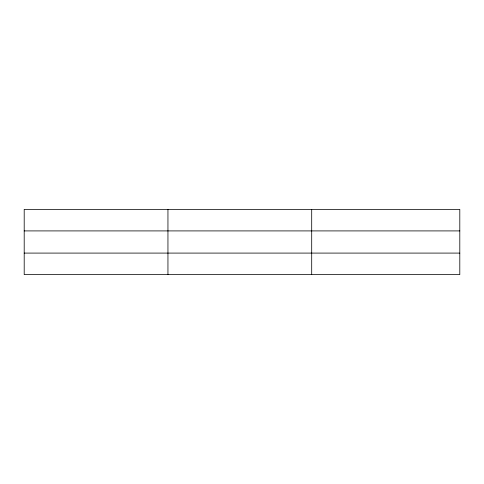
<?xml version="1.0" encoding="UTF-8"?>
<svg xmlns="http://www.w3.org/2000/svg" width="484" height="484" viewBox="0 0 484 484"><rect width="100%" height="100%" fill="white"/><g stroke="black" fill="none" stroke-linecap="round" stroke-linejoin="round"><path stroke-width="0.73" d="M167.948 274.609L167.948 209.391M311.696 274.609L311.696 209.391M459.8 253.09L459.8 274.609L24.2 274.609L24.2 209.391L459.8 209.391L459.8 253.09L24.2 253.09M24.2 230.91L459.8 230.91"/></g></svg>
